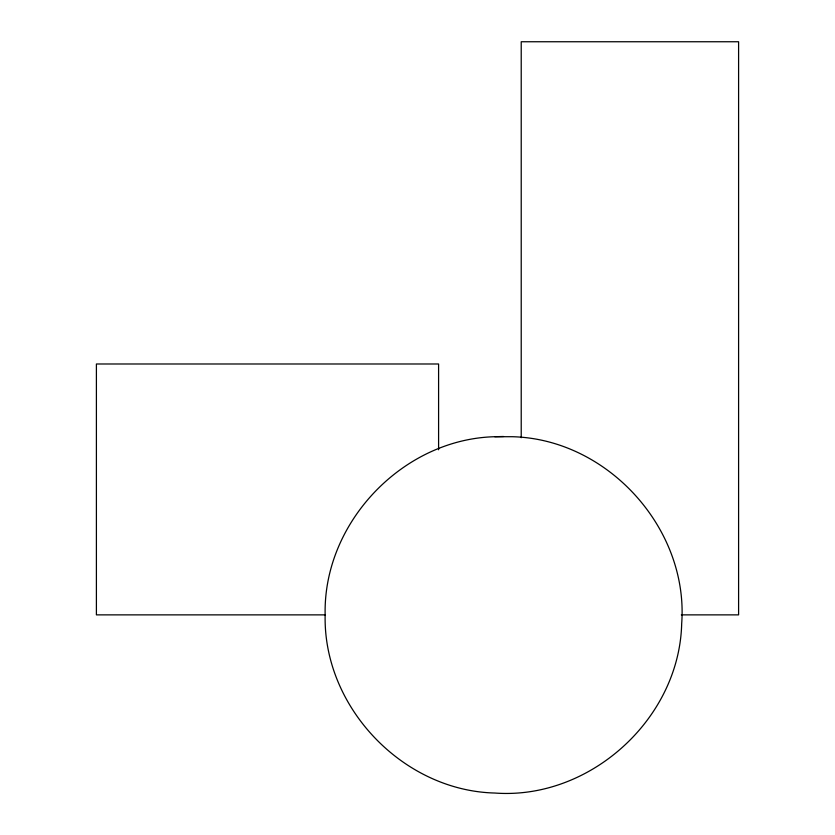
<?xml version="1.0" encoding="UTF-8"?>
<svg xmlns="http://www.w3.org/2000/svg" width="835" height="835" viewBox="0 0 835 835"><rect width="100%" height="100%" fill="white"/><g stroke="black" fill="none" stroke-linecap="round" stroke-linejoin="round"><path stroke-width="1.25" d="M494.811 436.715L512.273 436.715C607.598 438.991 688.75 528.534 681.684 623.63C679.398 718.935 589.886 800.087 494.811 793.031L494.779 793.031C402.658 790.661 323.009 707.005 325.149 614.873C323.009 522.741 402.647 439.095 494.769 436.715L503.526 436.496M325.389 614.873L96.401 614.873L96.401 363.987L438.594 363.987L438.594 449.783M681.329 614.873L738.599 614.873L738.599 41.75L521.217 41.75L521.217 437.728"/></g></svg>
